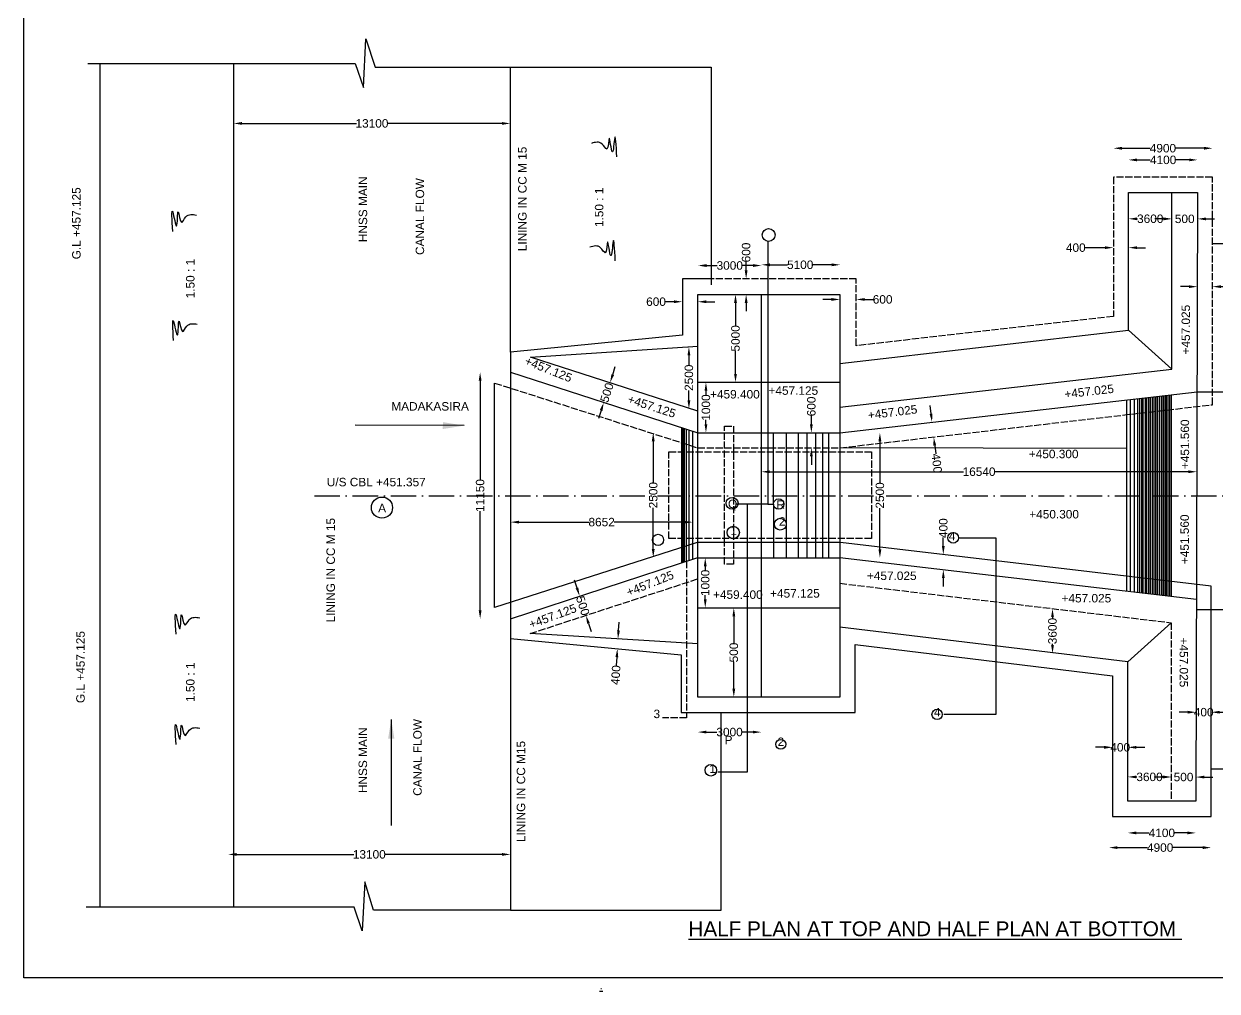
# Model space of a CAD drawing. Header units: millimetres. Extents: x -31830 to 103418, y -34303 to 36744.
# Drawn here: x -31830 to 24529, y -34303 to 11390 of the extents above; entities that cross this region are included whole.
import ezdxf

# ---------------------------------------------------------------- set-up
doc = ezdxf.new("R2010")
doc.units = ezdxf.units.MM
doc.header["$MEASUREMENT"] = 0
doc.linetypes.add('ACAD_ISO02W100', pattern=[15, 12, -3])
doc.linetypes.add('ACAD_ISO10W100', pattern=[18, 12, -3, 0, -3])
doc.layers.add('DRAWING', color=2, linetype='Continuous')
doc.layers.add('TEXT', color=7, linetype='Continuous')
doc.styles.get("Standard").update_dxf_attribs({"font": 'arial.ttf', "height": 400})
doc.dimstyles.get("Standard").update_dxf_attribs({"dimtxt": 400, "dimasz": 400, "dimexe": 0.18, "dimexo": 0.0625, "dimgap": 0.09, "dimtad": 0, "dimdec": 0, "dimzin": 0, "dimdsep": 46, "dimtxsty": 'Standard', "dimcen": 0.09, "dimse1": 1, "dimse2": 1, "dimadec": 0, "dimazin": 0, "dimtfac": 1, "dimtdec": 0, "dimtofl": 0, "dimtmove": 0, "dimatfit": 3, "dimfxl": 1, "dimtolj": 1, "dimtzin": 0, "dimarcsym": 0})

# ---------------------------------------------------------------- blocks, each defined once
blk = doc.blocks.new('*D71')
at = {"layer": 'Defpoints', "color": 0, "transparency": 16777216}
for p in [(-21928, 6628), (-8850, 6686), (-8850, 6628)]:
    blk.add_point(p, dxfattribs=at)
at = {"layer": 'TEXT', "color": 0, "lineweight": -2, "transparency": 16777216}
for p, q in [((-21528, 6686), (-16123, 6686)), ((-9250, 6686), (-14656, 6686))]:
    blk.add_line(p, q, dxfattribs=at)
at = {"layer": 'TEXT', "color": 0, "transparency": 16777216}
for points in [[(-21528, 6753), (-21528, 6620), (-21928, 6686)], [(-9250, 6753), (-9250, 6620), (-8850, 6686)]]:
    blk.add_solid(points, dxfattribs=at)
at = {"layer": 'TEXT', "color": 0, "transparency": 16777216, "insert": (-15389, 6686), "char_height": 400, "attachment_point": 5}
blk.add_mtext('\\A1;13100', dxfattribs=at)
blk = doc.blocks.new('*D72')
at = {"layer": 'Defpoints', "color": 0, "transparency": 16777216}
for p in [(-8850, -12148), (-231, -12148), (-231, -12148)]:
    blk.add_point(p, dxfattribs=at)
at = {"layer": 'TEXT', "color": 0, "lineweight": -2, "transparency": 16777216}
for p, q in [((-8450, -12148), (-5136, -12148)), ((-631, -12148), (-3945, -12148))]:
    blk.add_line(p, q, dxfattribs=at)
at = {"layer": 'TEXT', "color": 0, "transparency": 16777216}
for points in [[(-8450, -12081), (-8450, -12214), (-8850, -12148)], [(-631, -12081), (-631, -12214), (-231, -12148)]]:
    blk.add_solid(points, dxfattribs=at)
at = {"layer": 'TEXT', "color": 0, "transparency": 16777216, "insert": (-4541, -12148), "char_height": 400, "attachment_point": 5}
blk.add_mtext('\\A1;8652', dxfattribs=at)
blk = doc.blocks.new('*D73')
at = {"layer": 'Defpoints', "color": 0, "transparency": 16777216}
for p in [(1, -20417), (3001, -20417), (3001, -22066)]:
    blk.add_point(p, dxfattribs=at)
at = {"layer": 'TEXT', "color": 0, "lineweight": -2, "transparency": 16777216}
for p, q in [((401, -22066), (905, -22066)), ((2601, -22066), (2098, -22066))]:
    blk.add_line(p, q, dxfattribs=at)
at = {"layer": 'TEXT', "color": 0, "transparency": 16777216}
for points in [[(401, -21999), (401, -22132), (1, -22066)], [(2601, -21999), (2601, -22132), (3001, -22066)]]:
    blk.add_solid(points, dxfattribs=at)
at = {"layer": 'TEXT', "color": 0, "transparency": 16777216, "insert": (1501, -22066), "char_height": 400, "attachment_point": 5}
blk.add_mtext('\\A1;3000', dxfattribs=at)
blk = doc.blocks.new('*D74')
at = {"layer": 'Defpoints', "color": 0, "transparency": 16777216}
for p in [(11580, -13681), (11597, -13681), (11496, -14392)]:
    blk.add_point(p, dxfattribs=at)
at = {"layer": 'TEXT', "color": 0, "lineweight": -2, "transparency": 16777216}
for p, q in [((11597, -13281), (11597, -12881)), ((11597, -14792), (11597, -15192))]:
    blk.add_line(p, q, dxfattribs=at)
at = {"layer": 'TEXT', "color": 0, "transparency": 16777216}
for points in [[(11530, -13281), (11663, -13281), (11597, -13681)], [(11530, -14792), (11663, -14792), (11597, -14392)]]:
    blk.add_solid(points, dxfattribs=at)
at = {"layer": 'TEXT', "color": 0, "transparency": 16777216, "insert": (11597, -12432), "char_height": 400, "attachment_point": 5, "rotation": 90}
blk.add_mtext('\\A1;400', dxfattribs=at)
blk = doc.blocks.new('*D75')
at = {"layer": 'Defpoints', "color": 0, "transparency": 16777216}
for p in [(16760, -16232), (16754, -18354), (17013, -18354)]:
    blk.add_point(p, dxfattribs=at)
at = {"layer": 'TEXT', "color": 0, "lineweight": -2, "transparency": 16777216}
for p, q in [((16754, -16632), (16754, -16696)), ((16754, -17954), (16754, -17890))]:
    blk.add_line(p, q, dxfattribs=at)
at = {"layer": 'TEXT', "color": 0, "transparency": 16777216}
for points in [[(16687, -16632), (16820, -16632), (16754, -16232)], [(16687, -17954), (16820, -17954), (16754, -18354)]]:
    blk.add_solid(points, dxfattribs=at)
at = {"layer": 'TEXT', "color": 0, "transparency": 16777216, "insert": (16754, -17293), "char_height": 400, "attachment_point": 5, "rotation": 90}
blk.add_mtext('\\A1;3600', dxfattribs=at)
blk = doc.blocks.new('*D76')
at = {"layer": 'Defpoints', "color": 0, "transparency": 16777216}
for p in [(23535, -21068), (24252, -21068), (24252, -21127)]:
    blk.add_point(p, dxfattribs=at)
at = {"layer": 'TEXT', "color": 0, "lineweight": -2, "transparency": 16777216}
for p, q in [((23135, -21127), (22735, -21127)), ((24652, -21127), (25052, -21127))]:
    blk.add_line(p, q, dxfattribs=at)
at = {"layer": 'TEXT', "color": 0, "transparency": 16777216}
for points in [[(23135, -21060), (23135, -21193), (23535, -21127)], [(24652, -21060), (24652, -21193), (24252, -21127)]]:
    blk.add_solid(points, dxfattribs=at)
at = {"layer": 'TEXT', "color": 0, "transparency": 16777216, "insert": (23894, -21127), "char_height": 400, "attachment_point": 5}
blk.add_mtext('\\A1;400', dxfattribs=at)
blk = doc.blocks.new('*D77')
at = {"layer": 'Defpoints', "color": 0, "transparency": 16777216}
for p in [(23551, -15793), (23523, -25329), (26377, -25329)]:
    blk.add_point(p, dxfattribs=at)
at = {"layer": 'TEXT', "color": 0, "lineweight": -2, "transparency": 16777216}
for p, q in [((26377, -16193), (26377, -19963)), ((26377, -24929), (26377, -21159))]:
    blk.add_line(p, q, dxfattribs=at)
at = {"layer": 'TEXT', "color": 0, "transparency": 16777216}
for points in [[(26310, -16193), (26443, -16193), (26377, -15793)], [(26310, -24929), (26443, -24929), (26377, -25329)]]:
    blk.add_solid(points, dxfattribs=at)
at = {"layer": 'TEXT', "color": 0, "transparency": 16777216, "insert": (26377, -20561), "char_height": 400, "attachment_point": 5, "rotation": 90}
blk.add_mtext('\\A1;8798', dxfattribs=at)
blk = doc.blocks.new('*D79')
at = {"layer": 'Defpoints', "color": 0, "transparency": 16777216}
for p in [(20314, -24184), (22357, -24184), (22357, -24184)]:
    blk.add_point(p, dxfattribs=at)
at = {"layer": 'TEXT', "color": 0, "lineweight": -2, "transparency": 16777216}
for p, q in [((20714, -24184), (20739, -24184)), ((21957, -24184), (21932, -24184))]:
    blk.add_line(p, q, dxfattribs=at)
at = {"layer": 'TEXT', "color": 0, "transparency": 16777216}
for points in [[(20714, -24118), (20714, -24251), (20314, -24184)], [(21957, -24118), (21957, -24251), (22357, -24184)]]:
    blk.add_solid(points, dxfattribs=at)
at = {"layer": 'TEXT', "color": 0, "transparency": 16777216, "insert": (21336, -24184), "char_height": 400, "attachment_point": 5}
blk.add_mtext('\\A1;3600', dxfattribs=at)
blk = doc.blocks.new('*D80')
at = {"layer": 'Defpoints', "color": 0, "transparency": 16777216}
for p in [(22357, -24188), (23526, -24191), (23526, -24191)]:
    blk.add_point(p, dxfattribs=at)
at = {"layer": 'TEXT', "color": 0, "lineweight": -2, "transparency": 16777216}
for p, q in [((21957, -24191), (21557, -24191)), ((23926, -24191), (24326, -24191))]:
    blk.add_line(p, q, dxfattribs=at)
at = {"layer": 'TEXT', "color": 0, "transparency": 16777216}
for points in [[(21957, -24125), (21957, -24258), (22357, -24191)], [(23926, -24125), (23926, -24258), (23526, -24191)]]:
    blk.add_solid(points, dxfattribs=at)
at = {"layer": 'TEXT', "color": 0, "transparency": 16777216, "insert": (22942, -24191), "char_height": 400, "attachment_point": 5}
blk.add_mtext('\\A1;500', dxfattribs=at)
blk = doc.blocks.new('*D81')
at = {"layer": 'Defpoints', "color": 0, "transparency": 16777216}
for p in [(20314, -25329), (23523, -25329), (23523, -26829)]:
    blk.add_point(p, dxfattribs=at)
at = {"layer": 'TEXT', "color": 0, "lineweight": -2, "transparency": 16777216}
for p, q in [((20714, -26829), (21314, -26829)), ((23123, -26829), (22523, -26829))]:
    blk.add_line(p, q, dxfattribs=at)
at = {"layer": 'TEXT', "color": 0, "transparency": 16777216}
for points in [[(20714, -26762), (20714, -26895), (20314, -26829)], [(23123, -26762), (23123, -26895), (23523, -26829)]]:
    blk.add_solid(points, dxfattribs=at)
at = {"layer": 'TEXT', "color": 0, "transparency": 16777216, "insert": (21919, -26829), "char_height": 400, "attachment_point": 5}
blk.add_mtext('\\A1;4100', dxfattribs=at)
blk = doc.blocks.new('*D82')
at = {"layer": 'Defpoints', "color": 0, "transparency": 16777216}
for p in [(19423, -26056), (24252, -26056), (19423, -27524)]:
    blk.add_point(p, dxfattribs=at)
at = {"layer": 'TEXT', "color": 0, "lineweight": -2, "transparency": 16777216}
for p, q in [((19823, -27524), (21233, -27524)), ((23852, -27524), (22442, -27524))]:
    blk.add_line(p, q, dxfattribs=at)
at = {"layer": 'TEXT', "color": 0, "transparency": 16777216}
for points in [[(19823, -27457), (19823, -27590), (19423, -27524)], [(23852, -27457), (23852, -27590), (24252, -27524)]]:
    blk.add_solid(points, dxfattribs=at)
at = {"layer": 'TEXT', "color": 0, "transparency": 16777216, "insert": (21838, -27524), "char_height": 400, "attachment_point": 5}
blk.add_mtext('\\A1;4900', dxfattribs=at)
blk = doc.blocks.new('*D83')
at = {"layer": 'Defpoints', "color": 0, "transparency": 16777216}
for p in [(1702, -16197), (1702, -20417), (1702, -20417)]:
    blk.add_point(p, dxfattribs=at)
at = {"layer": 'TEXT', "color": 0, "lineweight": -2, "transparency": 16777216}
for p, q in [((1702, -16597), (1702, -17866)), ((1702, -20017), (1702, -18748))]:
    blk.add_line(p, q, dxfattribs=at)
at = {"layer": 'TEXT', "color": 0, "transparency": 16777216}
for points in [[(1636, -16597), (1769, -16597), (1702, -16197)], [(1636, -20017), (1769, -20017), (1702, -20417)]]:
    blk.add_solid(points, dxfattribs=at)
at = {"layer": 'TEXT', "color": 0, "transparency": 16777216, "insert": (1702, -18307), "char_height": 400, "attachment_point": 5, "rotation": 90}
blk.add_mtext('\\A1;500', dxfattribs=at)
blk = doc.blocks.new('*D84')
at = {"layer": 'Defpoints', "color": 0, "transparency": 16777216}
for p in [(352, -13833), (352, -16197), (352, -16197)]:
    blk.add_point(p, dxfattribs=at)
at = {"layer": 'TEXT', "color": 0, "lineweight": -2, "transparency": 16777216}
for p, q in [((352, -14233), (352, -14437)), ((352, -15797), (352, -15593))]:
    blk.add_line(p, q, dxfattribs=at)
at = {"layer": 'TEXT', "color": 0, "transparency": 16777216}
for points in [[(286, -14233), (419, -14233), (352, -13833)], [(286, -15797), (419, -15797), (352, -16197)]]:
    blk.add_solid(points, dxfattribs=at)
at = {"layer": 'TEXT', "color": 0, "transparency": 16777216, "insert": (352, -15015), "char_height": 400, "attachment_point": 5, "rotation": 90}
blk.add_mtext('\\A1;1000', dxfattribs=at)
blk = doc.blocks.new('*D85')
at = {"layer": 'Defpoints', "color": 0, "transparency": 16777216}
for p in [(1782, -1389), (1782, -5543), (1782, -5543)]:
    blk.add_point(p, dxfattribs=at)
at = {"layer": 'TEXT', "color": 0, "lineweight": -2, "transparency": 16777216}
for p, q in [((1782, -1789), (1782, -2869)), ((1782, -5143), (1782, -4063))]:
    blk.add_line(p, q, dxfattribs=at)
at = {"layer": 'TEXT', "color": 0, "transparency": 16777216}
for points in [[(1715, -1789), (1849, -1789), (1782, -1389)], [(1715, -5143), (1849, -5143), (1782, -5543)]]:
    blk.add_solid(points, dxfattribs=at)
at = {"layer": 'TEXT', "color": 0, "transparency": 16777216, "insert": (1782, -3466), "char_height": 400, "attachment_point": 5, "rotation": 90}
blk.add_mtext('\\A1;5000', dxfattribs=at)
blk = doc.blocks.new('*D86')
at = {"layer": 'Defpoints', "color": 0, "transparency": 16777216}
for p in [(-8850, -5070), (-10280, -16711), (-8850, -16711)]:
    blk.add_point(p, dxfattribs=at)
at = {"layer": 'TEXT', "color": 0, "lineweight": -2, "transparency": 16777216}
for p, q in [((-10280, -5470), (-10280, -10157)), ((-10280, -16311), (-10280, -11624))]:
    blk.add_line(p, q, dxfattribs=at)
at = {"layer": 'TEXT', "color": 0, "transparency": 16777216}
for points in [[(-10347, -5470), (-10213, -5470), (-10280, -5070)], [(-10347, -16311), (-10213, -16311), (-10280, -16711)]]:
    blk.add_solid(points, dxfattribs=at)
at = {"layer": 'TEXT', "color": 0, "transparency": 16777216, "insert": (-10280, -10891), "char_height": 400, "attachment_point": 5, "rotation": 90}
blk.add_mtext('\\A1;11150', dxfattribs=at)
blk = doc.blocks.new('*D87')
at = {"layer": 'Defpoints', "color": 0, "transparency": 16777216}
for p in [(6712, -7924), (6743, -13833), (8602, -13833)]:
    blk.add_point(p, dxfattribs=at)
at = {"layer": 'TEXT', "color": 0, "lineweight": -2, "transparency": 16777216}
for p, q in [((8602, -8324), (8602, -10287)), ((8602, -13433), (8602, -11487))]:
    blk.add_line(p, q, dxfattribs=at)
at = {"layer": 'TEXT', "color": 0, "transparency": 16777216}
for points in [[(8535, -8324), (8668, -8324), (8602, -7924)], [(8535, -13433), (8668, -13433), (8602, -13833)]]:
    blk.add_solid(points, dxfattribs=at)
at = {"layer": 'TEXT', "color": 0, "transparency": 16777216, "insert": (8602, -10887), "char_height": 400, "attachment_point": 5, "rotation": 90}
blk.add_mtext('\\A1;2500', dxfattribs=at)
blk = doc.blocks.new('*D88')
at = {"layer": 'Defpoints', "color": 0, "transparency": 16777216}
for p in [(12, -10), (3007, -26), (3007, -26)]:
    blk.add_point(p, dxfattribs=at)
at = {"layer": 'TEXT', "color": 0, "lineweight": -2, "transparency": 16777216}
for p, q in [((412, -26), (913, -26)), ((2607, -26), (2106, -26))]:
    blk.add_line(p, q, dxfattribs=at)
at = {"layer": 'TEXT', "color": 0, "transparency": 16777216}
for points in [[(412, 41), (412, -93), (12, -26)], [(2607, 41), (2607, -93), (3007, -26)]]:
    blk.add_solid(points, dxfattribs=at)
at = {"layer": 'TEXT', "color": 0, "transparency": 16777216, "insert": (1510, -26), "char_height": 400, "attachment_point": 5}
blk.add_mtext('\\A1;3000', dxfattribs=at)
blk = doc.blocks.new('*D89')
at = {"layer": 'Defpoints', "color": 0, "transparency": 16777216}
for p in [(2284, -652), (2289, -652), (2289, -1389)]:
    blk.add_point(p, dxfattribs=at)
at = {"layer": 'TEXT', "color": 0, "lineweight": -2, "transparency": 16777216}
for p, q in [((2284, -252), (2284, 148)), ((2284, -1789), (2284, -2189))]:
    blk.add_line(p, q, dxfattribs=at)
at = {"layer": 'TEXT', "color": 0, "transparency": 16777216}
for points in [[(2217, -252), (2351, -252), (2284, -652)], [(2217, -1789), (2351, -1789), (2284, -1389)]]:
    blk.add_solid(points, dxfattribs=at)
at = {"layer": 'TEXT', "color": 0, "transparency": 16777216, "insert": (2284, 590), "char_height": 400, "attachment_point": 5, "rotation": 90}
blk.add_mtext('\\A1;600', dxfattribs=at)
blk = doc.blocks.new('*D90')
at = {"layer": 'Defpoints', "color": 0, "transparency": 16777216}
for p in [(6727, 8), (6727, 6), (3005, -1)]:
    blk.add_point(p, dxfattribs=at)
at = {"layer": 'TEXT', "color": 0, "lineweight": -2, "transparency": 16777216}
for p, q in [((3405, 8), (4241, 8)), ((6327, 8), (5434, 8))]:
    blk.add_line(p, q, dxfattribs=at)
at = {"layer": 'TEXT', "color": 0, "transparency": 16777216}
for points in [[(3405, 75), (3405, -59), (3005, 8)], [(6327, 75), (6327, -59), (6727, 8)]]:
    blk.add_solid(points, dxfattribs=at)
at = {"layer": 'TEXT', "color": 0, "transparency": 16777216, "insert": (4837, 8), "char_height": 400, "attachment_point": 5}
blk.add_mtext('\\A1;5100', dxfattribs=at)
blk = doc.blocks.new('*D91')
at = {"layer": 'Defpoints', "color": 0, "transparency": 16777216}
for p in [(7488, -1628), (6712, -1699), (7488, -1699)]:
    blk.add_point(p, dxfattribs=at)
at = {"layer": 'TEXT', "color": 0, "lineweight": -2, "transparency": 16777216}
for p, q in [((6312, -1628), (5912, -1628)), ((7888, -1628), (8288, -1628))]:
    blk.add_line(p, q, dxfattribs=at)
at = {"layer": 'TEXT', "color": 0, "transparency": 16777216}
for points in [[(6312, -1561), (6312, -1695), (6712, -1628)], [(7888, -1561), (7888, -1695), (7488, -1628)]]:
    blk.add_solid(points, dxfattribs=at)
at = {"layer": 'TEXT', "color": 0, "transparency": 16777216, "insert": (8730, -1628), "char_height": 400, "attachment_point": 5}
blk.add_mtext('\\A1;600', dxfattribs=at)
blk = doc.blocks.new('*D92')
at = {"layer": 'Defpoints', "color": 0, "transparency": 16777216}
for p in [(-730, -1736), (-730, -1736), (1, -1736)]:
    blk.add_point(p, dxfattribs=at)
at = {"layer": 'TEXT', "color": 0, "lineweight": -2, "transparency": 16777216}
for p, q in [((-1130, -1736), (-1530, -1736)), ((401, -1736), (801, -1736))]:
    blk.add_line(p, q, dxfattribs=at)
at = {"layer": 'TEXT', "color": 0, "transparency": 16777216}
for points in [[(-1130, -1670), (-1130, -1803), (-730, -1736)], [(401, -1670), (401, -1803), (1, -1736)]]:
    blk.add_solid(points, dxfattribs=at)
at = {"layer": 'TEXT', "color": 0, "transparency": 16777216, "insert": (-1972, -1736), "char_height": 400, "attachment_point": 5}
blk.add_mtext('\\A1;600', dxfattribs=at)
blk = doc.blocks.new('*D93')
at = {"layer": 'Defpoints', "color": 0, "transparency": 16777216}
for p in [(-419, -3861), (-316, -3861), (-333, -6793)]:
    blk.add_point(p, dxfattribs=at)
at = {"layer": 'TEXT', "color": 0, "lineweight": -2, "transparency": 16777216}
for p, q in [((-419, -4261), (-419, -4727)), ((-419, -6393), (-419, -5927))]:
    blk.add_line(p, q, dxfattribs=at)
at = {"layer": 'TEXT', "color": 0, "transparency": 16777216}
for points in [[(-485, -4261), (-352, -4261), (-419, -3861)], [(-485, -6393), (-352, -6393), (-419, -6793)]]:
    blk.add_solid(points, dxfattribs=at)
at = {"layer": 'TEXT', "color": 0, "transparency": 16777216, "insert": (-419, -5327), "char_height": 400, "attachment_point": 5, "rotation": 90}
blk.add_mtext('\\A1;2500', dxfattribs=at)
blk = doc.blocks.new('*D94')
at = {"layer": 'Defpoints', "color": 0, "transparency": 16777216}
for p in [(385, -5543), (385, -7924), (385, -7924)]:
    blk.add_point(p, dxfattribs=at)
at = {"layer": 'TEXT', "color": 0, "lineweight": -2, "transparency": 16777216}
for p, q in [((385, -5943), (385, -6156)), ((385, -7524), (385, -7312))]:
    blk.add_line(p, q, dxfattribs=at)
at = {"layer": 'TEXT', "color": 0, "transparency": 16777216}
for points in [[(319, -5943), (452, -5943), (385, -5543)], [(319, -7524), (452, -7524), (385, -7924)]]:
    blk.add_solid(points, dxfattribs=at)
at = {"layer": 'TEXT', "color": 0, "transparency": 16777216, "insert": (385, -6734), "char_height": 400, "attachment_point": 5, "rotation": 90}
blk.add_mtext('\\A1;1000', dxfattribs=at)
blk = doc.blocks.new('*D95')
at = {"layer": 'Defpoints', "color": 0, "transparency": 16777216}
for p in [(-4141, -5564), (-4141, -5564), (-4441, -6492)]:
    blk.add_point(p, dxfattribs=at)
at = {"layer": 'TEXT', "color": 0, "lineweight": -2, "transparency": 16777216}
for p, q in [((-4018, -5183), (-3895, -4802)), ((-4564, -6873), (-4686, -7253))]:
    blk.add_line(p, q, dxfattribs=at)
at = {"layer": 'TEXT', "color": 0, "transparency": 16777216}
for points in [[(-4081, -5162), (-3955, -5203), (-4141, -5564)], [(-4627, -6852), (-4500, -6893), (-4441, -6492)]]:
    blk.add_solid(points, dxfattribs=at)
at = {"layer": 'TEXT', "color": 0, "transparency": 16777216, "insert": (-4291, -6028), "char_height": 400, "attachment_point": 5, "rotation": 72.1086}
blk.add_mtext('\\A1;500', dxfattribs=at)
blk = doc.blocks.new('*D96')
at = {"layer": 'Defpoints', "color": 0, "transparency": 16777216}
for p in [(5364, -7924), (5364, -7924), (5364, -8639)]:
    blk.add_point(p, dxfattribs=at)
at = {"layer": 'TEXT', "color": 0, "lineweight": -2, "transparency": 16777216}
for p, q in [((5364, -7524), (5364, -7124)), ((5364, -9039), (5364, -9439))]:
    blk.add_line(p, q, dxfattribs=at)
at = {"layer": 'TEXT', "color": 0, "transparency": 16777216}
for points in [[(5298, -7524), (5431, -7524), (5364, -7924)], [(5298, -9039), (5431, -9039), (5364, -8639)]]:
    blk.add_solid(points, dxfattribs=at)
at = {"layer": 'TEXT', "color": 0, "transparency": 16777216, "insert": (5364, -6682), "char_height": 400, "attachment_point": 5, "rotation": 90}
blk.add_mtext('\\A1;600', dxfattribs=at)
blk = doc.blocks.new('*D97')
at = {"layer": 'Defpoints', "color": 0, "transparency": 16777216}
for p in [(11063, -7426), (11144, -8126), (11144, -8126)]:
    blk.add_point(p, dxfattribs=at)
at = {"layer": 'TEXT', "color": 0, "lineweight": -2, "transparency": 16777216}
for p, q in [((11017, -7028), (10971, -6631)), ((11190, -8523), (11236, -8921))]:
    blk.add_line(p, q, dxfattribs=at)
at = {"layer": 'TEXT', "color": 0, "transparency": 16777216}
for points in [[(11083, -7021), (10951, -7036), (11063, -7426)], [(11256, -8516), (11124, -8531), (11144, -8126)]]:
    blk.add_solid(points, dxfattribs=at)
at = {"layer": 'TEXT', "color": 0, "transparency": 16777216, "insert": (11288, -9367), "char_height": 400, "attachment_point": 5, "rotation": 276.6042}
blk.add_mtext('\\A1;400', dxfattribs=at)
blk = doc.blocks.new('*D98')
at = {"layer": 'Defpoints', "color": 0, "transparency": 16777216}
for p in [(23609, 4963), (20348, 3425), (23609, 3415)]:
    blk.add_point(p, dxfattribs=at)
at = {"layer": 'TEXT', "color": 0, "lineweight": -2, "transparency": 16777216}
for p, q in [((20748, 4963), (21374, 4963)), ((23209, 4963), (22583, 4963))]:
    blk.add_line(p, q, dxfattribs=at)
at = {"layer": 'TEXT', "color": 0, "transparency": 16777216}
for points in [[(20748, 5030), (20748, 4897), (20348, 4963)], [(23209, 5030), (23209, 4897), (23609, 4963)]]:
    blk.add_solid(points, dxfattribs=at)
at = {"layer": 'TEXT', "color": 0, "transparency": 16777216, "insert": (21979, 4963), "char_height": 400, "attachment_point": 5}
blk.add_mtext('\\A1;4100', dxfattribs=at)
blk = doc.blocks.new('*D99')
at = {"layer": 'Defpoints', "color": 0, "transparency": 16777216}
for p in [(24307, 5514), (19630, 4149), (24307, 4149)]:
    blk.add_point(p, dxfattribs=at)
at = {"layer": 'TEXT', "color": 0, "lineweight": -2, "transparency": 16777216}
for p, q in [((20030, 5514), (21364, 5514)), ((23907, 5514), (22573, 5514))]:
    blk.add_line(p, q, dxfattribs=at)
at = {"layer": 'TEXT', "color": 0, "transparency": 16777216}
for points in [[(20030, 5581), (20030, 5447), (19630, 5514)], [(23907, 5581), (23907, 5447), (24307, 5514)]]:
    blk.add_solid(points, dxfattribs=at)
at = {"layer": 'TEXT', "color": 0, "transparency": 16777216, "insert": (21969, 5514), "char_height": 400, "attachment_point": 5}
blk.add_mtext('\\A1;4900', dxfattribs=at)
blk = doc.blocks.new('*D100')
at = {"layer": 'Defpoints', "color": 0, "transparency": 16777216}
for p in [(23609, 3415), (23602, 1014), (25448, 1014)]:
    blk.add_point(p, dxfattribs=at)
at = {"layer": 'TEXT', "color": 0, "lineweight": -2, "transparency": 16777216}
for p, q in [((25448, 3015), (25448, 2657)), ((25448, 1414), (25448, 1772))]:
    blk.add_line(p, q, dxfattribs=at)
at = {"layer": 'TEXT', "color": 0, "transparency": 16777216}
for points in [[(25381, 3015), (25515, 3015), (25448, 3415)], [(25381, 1414), (25515, 1414), (25448, 1014)]]:
    blk.add_solid(points, dxfattribs=at)
at = {"layer": 'TEXT', "color": 0, "transparency": 16777216, "insert": (25448, 2215), "char_height": 400, "attachment_point": 5, "rotation": 90}
blk.add_mtext('\\A1;600', dxfattribs=at)
blk = doc.blocks.new('*D101')
at = {"layer": 'Defpoints', "color": 0, "transparency": 16777216}
for p in [(23609, 3415), (24307, -5989), (26502, -5989)]:
    blk.add_point(p, dxfattribs=at)
at = {"layer": 'TEXT', "color": 0, "lineweight": -2, "transparency": 16777216}
for p, q in [((26502, 3015), (26502, -689)), ((26502, -5589), (26502, -1885))]:
    blk.add_line(p, q, dxfattribs=at)
at = {"layer": 'TEXT', "color": 0, "transparency": 16777216}
for points in [[(26436, 3015), (26569, 3015), (26502, 3415)], [(26436, -5589), (26569, -5589), (26502, -5989)]]:
    blk.add_solid(points, dxfattribs=at)
at = {"layer": 'TEXT', "color": 0, "transparency": 16777216, "insert": (26502, -1287), "char_height": 400, "attachment_point": 5, "rotation": 90}
blk.add_mtext('\\A1;8798', dxfattribs=at)
blk = doc.blocks.new('*D102')
at = {"layer": 'Defpoints', "color": 0, "transparency": 16777216}
for p in [(23596, -1024), (24307, -1024), (24307, -1024)]:
    blk.add_point(p, dxfattribs=at)
at = {"layer": 'TEXT', "color": 0, "lineweight": -2, "transparency": 16777216}
for p, q in [((23196, -1024), (22796, -1024)), ((24707, -1024), (25107, -1024))]:
    blk.add_line(p, q, dxfattribs=at)
at = {"layer": 'TEXT', "color": 0, "transparency": 16777216}
for points in [[(23196, -957), (23196, -1090), (23596, -1024)], [(24707, -957), (24707, -1090), (24307, -1024)]]:
    blk.add_solid(points, dxfattribs=at)
at = {"layer": 'TEXT', "color": 0, "transparency": 16777216, "insert": (25556, -1024), "char_height": 400, "attachment_point": 5}
blk.add_mtext('\\A1;400', dxfattribs=at)
blk = doc.blocks.new('*D103')
at = {"layer": 'Defpoints', "color": 0, "transparency": 16777216}
for p in [(19630, 861), (20348, 861), (20348, 817)]:
    blk.add_point(p, dxfattribs=at)
at = {"layer": 'TEXT', "color": 0, "lineweight": -2, "transparency": 16777216}
for p, q in [((19230, 817), (18302, 817)), ((20748, 817), (21148, 817))]:
    blk.add_line(p, q, dxfattribs=at)
at = {"layer": 'TEXT', "color": 0, "transparency": 16777216}
for points in [[(19230, 884), (19230, 751), (19630, 817)], [(20748, 884), (20748, 751), (20348, 817)]]:
    blk.add_solid(points, dxfattribs=at)
at = {"layer": 'TEXT', "color": 0, "transparency": 16777216, "insert": (17853, 817), "char_height": 400, "attachment_point": 5}
blk.add_mtext('\\A1;400', dxfattribs=at)
blk = doc.blocks.new('*D104')
at = {"layer": 'Defpoints', "color": 0, "transparency": 16777216}
for p in [(20348, 2181), (22393, 2181), (22393, 2181)]:
    blk.add_point(p, dxfattribs=at)
at = {"layer": 'TEXT', "color": 0, "lineweight": -2, "transparency": 16777216}
for p, q in [((20748, 2181), (20774, 2181)), ((21993, 2181), (21967, 2181))]:
    blk.add_line(p, q, dxfattribs=at)
at = {"layer": 'TEXT', "color": 0, "transparency": 16777216}
for points in [[(20748, 2247), (20748, 2114), (20348, 2181)], [(21993, 2247), (21993, 2114), (22393, 2181)]]:
    blk.add_solid(points, dxfattribs=at)
at = {"layer": 'TEXT', "color": 0, "transparency": 16777216, "insert": (21370, 2181), "char_height": 400, "attachment_point": 5}
blk.add_mtext('\\A1;3600', dxfattribs=at)
blk = doc.blocks.new('*D105')
at = {"layer": 'Defpoints', "color": 0, "transparency": 16777216}
for p in [(22393, 2181), (23605, 2177), (23605, 2177)]:
    blk.add_point(p, dxfattribs=at)
at = {"layer": 'TEXT', "color": 0, "lineweight": -2, "transparency": 16777216}
for p, q in [((21993, 2177), (21593, 2177)), ((24005, 2177), (24405, 2177))]:
    blk.add_line(p, q, dxfattribs=at)
at = {"layer": 'TEXT', "color": 0, "transparency": 16777216}
for points in [[(21993, 2244), (21993, 2110), (22393, 2177)], [(24005, 2244), (24005, 2110), (23605, 2177)]]:
    blk.add_solid(points, dxfattribs=at)
at = {"layer": 'TEXT', "color": 0, "transparency": 16777216, "insert": (22999, 2177), "char_height": 400, "attachment_point": 5}
blk.add_mtext('\\A1;500', dxfattribs=at)
blk = doc.blocks.new('*D106')
at = {"layer": 'Defpoints', "color": 0, "transparency": 16777216}
for p in [(19589, -22730), (20314, -22730), (20314, -22786)]:
    blk.add_point(p, dxfattribs=at)
at = {"layer": 'TEXT', "color": 0, "lineweight": -2, "transparency": 16777216}
for p, q in [((19189, -22786), (18789, -22786)), ((20714, -22786), (21114, -22786))]:
    blk.add_line(p, q, dxfattribs=at)
at = {"layer": 'TEXT', "color": 0, "transparency": 16777216}
for points in [[(19189, -22719), (19189, -22853), (19589, -22786)], [(20714, -22719), (20714, -22853), (20314, -22786)]]:
    blk.add_solid(points, dxfattribs=at)
at = {"layer": 'TEXT', "color": 0, "transparency": 16777216, "insert": (19952, -22786), "char_height": 400, "attachment_point": 5}
blk.add_mtext('\\A1;400', dxfattribs=at)
blk = doc.blocks.new('*D107')
at = {"layer": 'Defpoints', "color": 0, "transparency": 16777216}
for p in [(-3769, -17668), (-3769, -17668), (-3798, -18125)]:
    blk.add_point(p, dxfattribs=at)
at = {"layer": 'TEXT', "color": 0, "lineweight": -2, "transparency": 16777216}
for p, q in [((-3744, -17269), (-3720, -16870)), ((-3822, -18525), (-3847, -18924))]:
    blk.add_line(p, q, dxfattribs=at)
at = {"layer": 'TEXT', "color": 0, "transparency": 16777216}
for points in [[(-3811, -17265), (-3678, -17273), (-3769, -17668)], [(-3889, -18521), (-3756, -18529), (-3798, -18125)]]:
    blk.add_solid(points, dxfattribs=at)
at = {"layer": 'TEXT', "color": 0, "transparency": 16777216, "insert": (-3875, -19372), "char_height": 400, "attachment_point": 5, "rotation": 86.4509}
blk.add_mtext('\\A1;400', dxfattribs=at)
blk = doc.blocks.new('*D108')
at = {"layer": 'Defpoints', "color": 0, "transparency": 16777216}
for p in [(-5377, -15577), (-5284, -16552), (-5081, -16486)]:
    blk.add_point(p, dxfattribs=at)
at = {"layer": 'TEXT', "color": 0, "lineweight": -2, "transparency": 16777216}
for p, q in [((-5704, -15263), (-5828, -14883)), ((-5160, -16933), (-5036, -17313))]:
    blk.add_line(p, q, dxfattribs=at)
at = {"layer": 'TEXT', "color": 0, "transparency": 16777216}
for points in [[(-5641, -15243), (-5768, -15284), (-5580, -15644)], [(-5097, -16912), (-5224, -16953), (-5284, -16552)]]:
    blk.add_solid(points, dxfattribs=at)
at = {"layer": 'TEXT', "color": 0, "transparency": 16777216, "insert": (-5432, -16098), "char_height": 400, "attachment_point": 5, "rotation": 288.0495}
blk.add_mtext('\\A1;500', dxfattribs=at)
blk = doc.blocks.new('*D109')
at = {"layer": 'Defpoints', "color": 0, "transparency": 16777216}
for p in [(1, -7924), (-2104, -13821), (1, -13821)]:
    blk.add_point(p, dxfattribs=at)
at = {"layer": 'TEXT', "color": 0, "lineweight": -2, "transparency": 16777216}
for p, q in [((-2104, -8324), (-2104, -10273)), ((-2104, -13421), (-2104, -11473))]:
    blk.add_line(p, q, dxfattribs=at)
at = {"layer": 'TEXT', "color": 0, "transparency": 16777216}
for points in [[(-2171, -8324), (-2038, -8324), (-2104, -7924)], [(-2171, -13421), (-2038, -13421), (-2104, -13821)]]:
    blk.add_solid(points, dxfattribs=at)
at = {"layer": 'TEXT', "color": 0, "transparency": 16777216, "insert": (-2104, -10873), "char_height": 400, "attachment_point": 5, "rotation": 90}
blk.add_mtext('\\A1;2500', dxfattribs=at)
blk = doc.blocks.new('*D110')
at = {"layer": 'Defpoints', "color": 0, "transparency": 16777216}
for p in [(3001, -9748), (23569, -9768), (23569, -9810)]:
    blk.add_point(p, dxfattribs=at)
at = {"layer": 'TEXT', "color": 0, "lineweight": -2, "transparency": 16777216}
for p, q in [((3401, -9768), (12552, -9768)), ((23169, -9768), (14019, -9768))]:
    blk.add_line(p, q, dxfattribs=at)
at = {"layer": 'TEXT', "color": 0, "transparency": 16777216}
for points in [[(3401, -9702), (3401, -9835), (3001, -9768)], [(23169, -9702), (23169, -9835), (23569, -9768)]]:
    blk.add_solid(points, dxfattribs=at)
at = {"layer": 'TEXT', "color": 0, "transparency": 16777216, "insert": (13285, -9768), "char_height": 400, "attachment_point": 5}
blk.add_mtext('\\A1;16540', dxfattribs=at)
blk = doc.blocks.new('*D121')
at = {"layer": 'Defpoints', "color": 0, "transparency": 16777216}
for p in [(-22181, -27845), (-8850, -27845), (-8850, -27845)]:
    blk.add_point(p, dxfattribs=at)
at = {"layer": 'TEXT', "color": 0, "lineweight": -2, "transparency": 16777216}
for p, q in [((-21781, -27845), (-16249, -27845)), ((-9250, -27845), (-14782, -27845))]:
    blk.add_line(p, q, dxfattribs=at)
at = {"layer": 'TEXT', "color": 0, "transparency": 16777216}
for points in [[(-21781, -27778), (-21781, -27911), (-22181, -27845)], [(-9250, -27778), (-9250, -27911), (-8850, -27845)]]:
    blk.add_solid(points, dxfattribs=at)
at = {"layer": 'TEXT', "color": 0, "transparency": 16777216, "insert": (-15515, -27845), "char_height": 400, "attachment_point": 5}
blk.add_mtext('\\A1;13100', dxfattribs=at)

msp = doc.modelspace()

# ---------------------------------------------------------------- linework, layer by layer
at = {"layer": 'DRAWING', "color": 0}
for points in [[(-31829.8, 36743.9), (102347.5, 36743.9), (102347.5, -33669.4), (-31829.8, -33669.4)], [(1, -1388.8), (6711.8, -1388.8), (6711.8, -20417.3), (1, -20417.3)]]:
    msp.add_lwpolyline(points, close=True, dxfattribs=at)
for points in [[(-28809.5, 9518.6), (-16186.2, 9518.6), (-15781.7, 8385.6), (-15679.3, 10679.9), (-15242.5, 9342.6), (628.8, 9342.6), (628.8, -933.7)], [(-28218.3, -30343.8), (-28218.3, 9518.6)], [(-21928.4, 9518.6), (-21928.4, -30343.8)], [(628.8, -652.5), (-729.7, -652.5), (-729.7, -3318.2), (-8850.4, -4120.6), (-8850.4, 9342.6)], [(6711.8, -4653.3), (20348, -3074.9), (20348, 3425), (23609.1, 3425), (23522.5, -25328.6), (20314.5, -25328.6), (20314.5, -18753), (6711.8, -17107.1)], [(6711.8, -6716.3), (22392.7, -4915.3), (22392.7, 3425)], [(3310.6, 1105.7), (3310.6, -11297.7), (1809.2, -11297.7)], [(24307, 1019.2), (37254.2, 1019.2)], [(3001.4, -1388.8), (3001.4, -20417.3)], [(20348, -3074.9), (22392.7, -4915.3)], [(1, -6900.7), (-7893.9, -4352), (1, -3840.4)], [(-8850.4, -4120.6), (-8850.4, -30485.5), (-15310.7, -30485.5), (-15728.7, -29137.9), (-15844, -31456.8), (-16232.5, -30343.8), (-28890.6, -30343.8)], [(-8850.4, -5069.6), (1, -7924.5), (6711.8, -7924.5), (23588, -5989.3), (35650.3, -5989.3)], [(6742.6, -13112.3), (-24.9, -13112.3), (-9597.7, -16178.7), (-9597.7, -5575.9)], [(1, -5543.5), (6711.8, -5543.5)], [(21791.9, -6195.2), (21791.9, -15594)], [(21883.8, -6184.7), (21883.8, -15604.8)], [(21970.8, -6174.7), (21970.8, -15614.9)], [(22006.9, -6170.6), (22006.9, -15619.1)], [(22092.2, -6160.8), (22092.2, -15629.1)], [(22123.3, -6157.2), (22123.3, -15632.7)], [(22208, -6147.5), (22208, -15642.6)], [(22286, -6138.6), (22286, -15651.7)], [(22356.3, -6130.5), (22356.3, -15659.9)], [(20250.5, -6372), (20250.5, -15414)], [(20421.6, -6352.4), (20421.6, -15434)], [(20608.4, -6330.9), (20608.4, -15455.8)], [(20764, -6313.1), (20764, -15474)], [(20858.6, -6302.3), (20858.6, -15485.1)], [(20954.5, -6291.3), (20954.5, -15496.2)], [(21018.8, -6283.9), (21018.8, -15503.8)], [(21132.5, -6270.8), (21132.5, -15517)], [(21200.1, -6263.1), (21200.1, -15524.9)], [(21292.5, -6252.5), (21292.5, -15535.7)], [(21371.2, -6243.5), (21371.2, -15544.9)], [(21463.4, -6232.9), (21463.4, -15555.7)], [(21538.5, -6224.3), (21538.5, -15564.4)], [(21613.8, -6215.7), (21613.8, -15573.2)], [(21696.5, -6206.2), (21696.5, -15582.9)], [(-759.5, -14069.5), (-759.5, -7679.2)], [(-685, -14045.2), (-685, -7703.2)], [(-630.2, -14027.3), (-630.2, -7720.9)], [(-528.1, -13993.9), (-528.1, -7753.8)], [(-410.6, -13955.5), (-410.6, -7791.7)], [(-231.1, -13896.9), (-231.1, -7849.6)], [(3310.6, -11297.7), (3576.7, -11297.7), (3576.7, -7924.5)], [(4172.7, -7924.5), (4172.7, -13833.2)], [(4745.8, -7924.5), (4745.8, -13833.2)], [(5143.3, -7924.5), (5143.3, -13833.2)], [(5565, -7924.5), (5565, -13833.2)], [(5893.4, -7924.5), (5893.4, -13833.2)], [(6172.5, -7924.5), (6172.5, -13833.2)], [(20250.5, -8668.4), (6711.8, -8639.2)], [(2326.3, -11297.7), (2326.3, -23961.1), (947.9, -23961.1)], [(3576.7, -11297.7), (3576.7, -13833.2)], [(-8850.4, -17639), (-781.9, -18415.8), (-781.9, -21138.1), (7440.3, -21138.1), (7440.3, -17934.2), (19588.7, -19403.2), (19588.7, -26056.1), (24252.5, -26056.1), (24252.5, -15170.5), (6742.6, -13112.3)], [(-8850.4, -16711.5), (1, -13821.1)], [(1, -13833.2), (6711.8, -13833.2)], [(23551.2, -15799.5), (6711.8, -13833.2)], [(1, -16196.7), (6711.8, -16196.7)], [(23549.8, -16282.3), (35351.6, -16282.3)], [(22357.3, -16897.9), (20314.5, -18753)], [(1, -17901.9), (-7918.7, -17410.7)], [(-8850.4, -30485.5), (1105.7, -30485.5), (1105.7, -21138.1)], [(24252.5, -23805.3), (34275.5, -23805.3)]]:
    msp.add_lwpolyline(points, dxfattribs=at)
at = {"layer": 'DRAWING', "color": 0, "linetype": 'ACAD_ISO02W100', "ltscale": 28}
for points in [[(-9597.7, -5575.9), (1, -8639.2), (6711.8, -8639.2), (24307, -6602.1), (24307, 4148.5), (19630.2, 4148.5), (19630.2, -2426.8), (7488, -3811.8), (7488, -651.4), (628.8, -652.5)], [(-1361.2, -12920.7), (-1361.2, -8822.8), (8205.7, -8822.8), (8205.7, -12920.9), (-1361.2, -12920.7)], [(-528.1, -13993.9), (-528.1, -21386.7), (-1658.8, -21386.7)], [(-7918.7, -17410.7), (1, -14829.8)], [(6711.8, -15037.6), (22357.3, -16897.9), (22357.3, -25328.6)]]:
    msp.add_lwpolyline(points, dxfattribs=at)
msp.add_lwpolyline([(1267.7, -7612.3), (1691.1, -7612.3), (1691.1, -14133.4), (1267.7, -14133.4)], close=True, dxfattribs=at)
at = {"layer": 'DRAWING', "color": 0, "linetype": 'ACAD_ISO10W100', "ltscale": 100}
msp.add_lwpolyline([(-18102.7, -10907), (57344.7, -10890.5)], dxfattribs=at)
at = {"layer": 'DRAWING', "color": 0}
for points in [[(-3822.8, 5102.6), (-3924.7, 6008.6), (-4038.8, 5339.9), (-4184.1, 5987.5), (-4295.8, 5476), (-4519.7, 5712.4), (-5022.8, 5744.4)], [(-24801.2, 1586.4), (-24801.2, 2498.2), (-24613, 1846.4), (-24541, 2506.2), (-24372.9, 2010.3), (-24176.8, 2270.2), (-23680.4, 2358.2)], [(-3896.1, 203.8), (-3997.9, 1109.8), (-4112.1, 441.1), (-4257.3, 1088.7), (-4369, 577.2), (-4593, 813.6), (-5096, 845.6)], [(-24760.5, -3569.5), (-24760.5, -2657.7), (-24572.4, -3309.5), (-24500.3, -2649.7), (-24332.2, -3145.6), (-24136.1, -2885.7), (-23639.8, -2797.7)], [(-24643.1, -17439.3), (-24643.1, -16527.6), (-24455, -17179.4), (-24382.9, -16519.6), (-24214.8, -17015.4), (-24018.7, -16755.5), (-23522.4, -16667.5)], [(-24642.7, -22652.9), (-24642.7, -21741.2), (-24454.6, -22393), (-24382.5, -21733.2), (-24214.4, -22229), (-24018.3, -21969.1), (-23521.9, -21881.1)]]:
    msp.add_spline(points, degree=3, dxfattribs=at)
at = {"layer": 'TEXT', "color": 0}
msp.add_lwpolyline([(12314.9, -12886.3), (14077.6, -12886.3), (14077.6, -21236.2), (11623.4, -21236.2)], dxfattribs=at)
for centre, radius in [((3346.1, 1417.2), 304.3), ((-14915.7, -11460.7), 499), ((1621.7, -11257.6), 281.4), ((3820.6, -11291.3), 244.7), ((1675.8, -12636), 293.3), ((3895.5, -12245.1), 278.7), ((-1878.5, -12987.4), 267), ((12061, -12886.3), 253.8), ((11304.9, -21228.6), 245.1), ((3921.8, -22641.5), 233.2), ((616.1, -23868.2), 274.3)]:
    msp.add_circle(centre, radius, dxfattribs=at)

# ---------------------------------------------------------------- texts
for s, rotation, p in [('LINING IN CC M 15 ', 90, (-8085.5, 652.4)), ('HNSS MAIN', 90, (-15616, 1078.5)), ('CANAL FLOW', 90, (-12925.4, 472.1)), ('G.L +457.125', 90, (-29148.5, 267.8)), ('1.50 : 1', 90, (-4459.2, 1792.5)), ('1.50 : 1', 90, (-23769.5, -1576)), ('+457.025', 90, (23249.1, -4227.9)), ('+457.125', 338.34019, (-8214.7, -4683.8)), ('+457.025', 6.61807, (17342.9, -6304.1)), ('+457.125', 342.03192, (-3349.8, -6504.4)), ('+457.025', 7.18208, (8060.2, -7297.3)), ('+451.560', 90, (23205.3, -9644.4)), ('+451.560', 90, (23193.2, -14131.7)), ('LINING IN CC M 15 ', 90, (-17136.8, -16887.1)), ('+457.125', 21.74996, (-3268.9, -15662.8)), ('+457.125', 20.18589, (-7885.7, -17182.1)), ('G.L +457.125', 90, (-28955.2, -20695.9)), ('+457.025', 270, (22756.9, -17601.5)), ('1.50 : 1', 90, (-23769.5, -20642.8)), ('HNSS MAIN ', 90, (-15620.3, -24946.5)), ('CANAL FLOW ', 90, (-13039, -25078.4)), ('LINING IN CC M15 ', 90, (-8152.8, -27263.9))]:
    msp.add_text(s, height=400, rotation=rotation, dxfattribs=at).set_placement(p)
for s, height, p in [('+459.400', 400, (580.2, -6306.8)), ('+457.125', 400, (3339.3, -6133.2)), ('MADAKASIRA ', 400, (-14474.3, -6877.9)), ('+450.300', 400, (15635.8, -9127.5)), ('U/S CBL +451.357', 400, (-17523.2, -10455.1)), ('Q', 400, (1427.5, -11485.2)), ('R', 400, (3712.9, -11514.6)), ('A', 400, (-15096, -11679.3)), ('+450.300', 400, (15656.4, -11974.6)), ('1', 400, (1539.4, -12744.7)), ('2', 400, (3830.7, -12315.1)), ('4', 400, (11855.4, -13008.9)), ('+457.025', 400, (7987.8, -14882.5)), ('+459.400', 400, (718.7, -15771)), ('+457.125', 400, (3416.2, -15713.2)), ('+457.025', 400, (17180.7, -15940.7)), ('3', 400, (-2091.6, -21406.2)), ('4', 400, (11154.2, -21326)), ('P', 400, (1266.7, -22640.8)), ('2', 400, (3770.9, -22723.7)), ('1', 400, (545.3, -23999.7)), ('%%UHALF PLAN AT TOP AND HALF PLAN AT BOTTOM ', 700, (-443, -31706.4)), ('%%U.', 400, (-4641.7, -34223.2))]:
    msp.add_text(s, height=height, dxfattribs=at).set_placement(p)

# ---------------------------------------------------------------- dimensions: what is measured, and where the dimension line sits
for base, p1, p2, text, picture, middle in [((-8850.4, 6686.3), (-21928.4, 6628.1), (-8850.4, 6628.1), '13100', '*D71', (-15389.4, 6686.3)), ((24307, 5514.2), (19630.2, 4148.5), (24307, 4148.5), '4900', '*D99', (21968.6, 5514.2)), ((23609.1, 4963.5), (20348, 3425), (23609.1, 3415.1), '4100', '*D98', (21978.6, 4963.5)), ((22392.7, 2180.7), (20348, 2180.7), (22392.7, 2180.7), '3600', '*D104', (21370.4, 2180.7)), ((23605.4, 2177.1), (22392.7, 2180.7), (23605.4, 2177.1), '500', '*D105', (22999.1, 2177.1)), ((3007.1, -26.1), (12.3, -10), (3007.1, -26.1), '3000', '*D88', (1509.7, -26.1)), ((24307, -1023.7), (23595.8, -1023.7), (24307, -1023.7), '400', '*D102', (25556.3, -1023.7)), ((-729.7, -1736.5), (1, -1736.5), (-729.7, -1736.5), '600', '*D92', (-1972.1, -1736.5)), ((7488, -1628), (6711.8, -1698.5), (7488, -1698.5), '600', '*D91', (8730.3, -1628)), ((23569.3, -9768.2), (3001.4, -9748), (23569.3, -9810), '16540', '*D110', (13285.3, -9768.2)), ((-231.1, -12147.5), (-8850.4, -12147.5), (-231.1, -12147.5), '8652', '*D72', (-4540.7, -12147.5)), ((22357.3, -24184.2), (20314.5, -24184.2), (22357.3, -24184.2), '3600', '*D79', (21335.9, -24184.2)), ((23526, -24191.3), (22357.3, -24187.8), (23526, -24191.3), '500', '*D80', (22941.6, -24191.3)), ((23522.5, -26828.8), (20314.5, -25328.6), (23522.5, -25328.6), '4100', '*D81', (21918.5, -26828.8)), ((19422.6, -27523.6), (24252.5, -26056.1), (19422.6, -26056.1), '4900', '*D82', (21837.5, -27523.6)), ((-8850.4, -27844.8), (-22180.6, -27844.8), (-8850.4, -27844.8), '13100', '*D121', (-15515.5, -27844.8))]:
    dim = msp.add_linear_dim(base=base, p1=p1, p2=p2, text=text, dimstyle='Standard', dxfattribs=at)
    dim.commit()
    dim.dimension.update_dxf_attribs({"geometry": picture, "text_midpoint": middle})
for base, p1, p2, text, picture, middle in [((25448, 1014.3), (23609.1, 3415.1), (23601.9, 1014.3), '600', '*D100', (25448, 2214.7)), ((26502.3, -5989.3), (23609.1, 3415.1), (24307, -5989.3), '8798', '*D101', (26502.3, -1287.1)), ((2284.1, -652.2), (2289.2, -1388.8), (2289.2, -652.2), '600', '*D89', (2284.1, 590.2)), ((1781.8, -5543.5), (1781.8, -1388.8), (1781.8, -5543.5), '5000', '*D85', (1781.8, -3466.1)), ((-418.7, -3861), (-332.8, -6793), (-316.3, -3861), '2500', '*D93', (-418.7, -5327)), ((-10280, -16711.5), (-8850.4, -5069.6), (-8850.4, -16711.5), '11150', '*D86', (-10280, -10890.5)), ((385.4, -7924.5), (385.4, -5543.5), (385.4, -7924.5), '1000', '*D94', (385.4, -6734)), ((5364.3, -7924.5), (5364.3, -8639.2), (5364.3, -7924.5), '600', '*D96', (5364.3, -6682.1)), ((11596.7, -13680.9), (11496.4, -14391.9), (11580, -13680.9), '400', '*D74', (11596.7, -12431.6)), ((352.4, -16196.7), (352.4, -13833.2), (352.4, -16196.7), '1000', '*D84', (352.4, -15015)), ((1702.3, -20417.3), (1702.3, -16196.7), (1702.3, -20417.3), '500', '*D83', (1702.3, -18307)), ((16753.7, -18353.6), (16760.5, -16232.4), (17013.1, -18353.6), '3600', '*D75', (16753.7, -17293)), ((26376.8, -25328.6), (23551.3, -15793.3), (23522.5, -25328.6), '8798', '*D77', (26376.8, -20561))]:
    dim = msp.add_linear_dim(base=base, p1=p1, p2=p2, angle=90, text=text, dimstyle='Standard', dxfattribs=at)
    dim.commit()
    dim.dimension.update_dxf_attribs({"geometry": picture, "text_midpoint": middle})
for base, p1, p2, text, picture, middle in [((20348, 817.5), (19630.2, 860.9), (20348, 860.9), '400', '*D103', (17853, 817.5)), ((6726.8, 8), (3005.3, -1), (6726.8, 5.7), '5100', '*D90', (4837.2, 8)), ((24252.5, -21126.7), (23535.4, -21067.9), (24252.5, -21067.9), '400', '*D76', (23893.9, -21126.7)), ((20314.5, -22785.9), (19588.7, -22729.6), (20314.5, -22729.6), '400', '*D106', (19951.6, -22785.9))]:
    dim = msp.add_linear_dim(base=base, p1=p1, p2=p2, text=text, dimstyle='Standard', dxfattribs=at)
    dim.commit()
    dim.dimension.update_dxf_attribs({"geometry": picture, "text_midpoint": middle, "dimtype": 160})
for p1, p2, distance, text, picture, middle in [((-4440.6, -6491.9), (-4140.9, -5563.6), 0, '500', '*D95', (-4290.8, -6027.7)), ((11063, -7425.5), (11144.1, -8126), 0, '400', '*D97', (11287.7, -9367.1)), ((1, -7924.5), (1, -13821.1), -2105.4, '2500', '*D109', (-2104.5, -10872.8)), ((-5376.9, -15577.2), (-5080.8, -16485.9), -214.2, '500', '*D108', (-5432.4, -16097.9))]:
    dim = msp.add_aligned_dim(p1=p1, p2=p2, distance=distance, text=text, dimstyle='Standard', dxfattribs=at)
    dim.commit()
    dim.dimension.update_dxf_attribs({"geometry": picture, "text_midpoint": middle})
for base, p1, p2, angle, text, picture, middle, dimtype in [((8601.7, -13833.2), (6711.8, -7924.5), (6742.6, -13833.2), 90, '2500', '*D87', (8601.7, -10887.2), 160), ((-3769.2, -17668), (-3797.5, -18125.5), (-3769.2, -17668), 86.45088, '400', '*D107', (-3874.9, -19372.4), 161)]:
    dim = msp.add_linear_dim(base=base, p1=p1, p2=p2, angle=angle, text=text, dimstyle='Standard', dxfattribs=at)
    dim.commit()
    dim.dimension.update_dxf_attribs({"geometry": picture, "text_midpoint": middle, "dimtype": dimtype})
dim = msp.add_linear_dim(base=(3001.4, -22065.7), p1=(1, -20417.3), p2=(3001.4, -20417.3), dimstyle='Standard', dxfattribs=at)
dim.commit()
dim.dimension.update_dxf_attribs({"geometry": '*D73', "text_midpoint": (1501.2, -22065.7)})

# ---------------------------------------------------------------- leaders
for points, override in [([(-11041.4, -7589.6), (-16175.3, -7565.1)], {"dimasz": 1000, "dimgap": 0.09, "dimtad": 0}), ([(-14477.9, -21471), (-14477.9, -26478.4)], {"dimasz": 900, "dimgap": 0.09, "dimtad": 0})]:
    msp.add_leader(points, dimstyle='Standard', override=override, dxfattribs=at)

doc.saveas('drawing.dxf')
